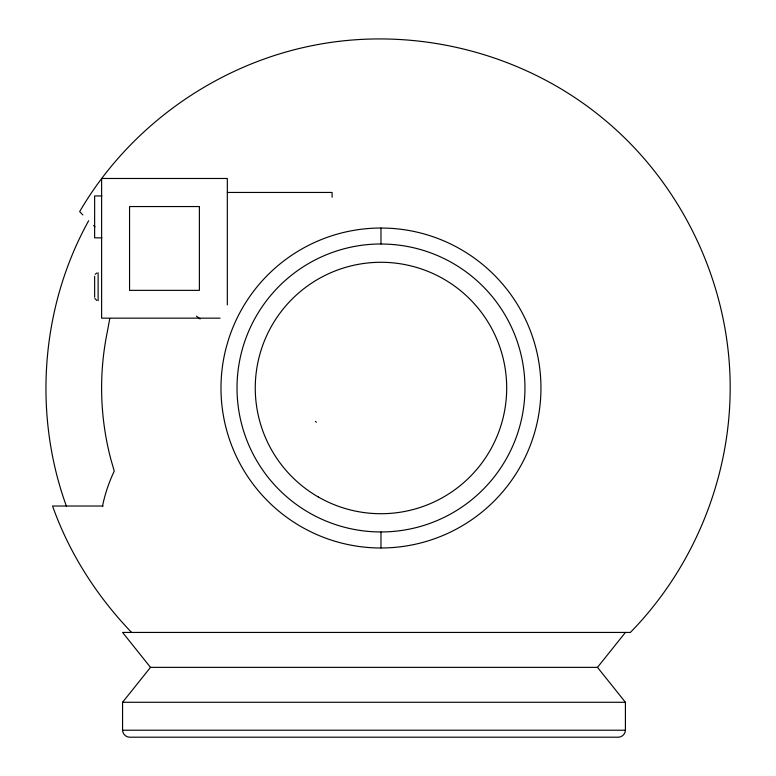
<?xml version="1.0" encoding="UTF-8"?>
<svg xmlns="http://www.w3.org/2000/svg" width="776" height="776" viewBox="0 0 776 776"><rect width="100%" height="100%" fill="white"/><g stroke="black" fill="none" stroke-linecap="round" stroke-linejoin="round"><path stroke-width="1.16" d="M109.775 318.548L107.398 331.42A279.36 279.36 0 0 0 110.939 459.576L114.256 471.1A281.3 198.908 0 0 0 102.539 506.02M597.481 667.36L625.417 702.28L625.417 730.216C625.34 733.96 622.168 737.132 618.433 737.2L129.553 737.2C125.809 737.132 122.637 733.96 122.569 730.216L122.569 702.28L150.505 667.36L597.481 667.36L625.417 632.44M88.658 220.724C40.905 306.869 32.805 413.482 66.358 506.02M95.196 274.345L96.835 273.006M227.329 192.448L332.089 192.448L332.089 197.24M101.85 195.94L94.633 195.94L94.633 237.844L101.85 237.844M220.074 318.16L101.617 318.16L101.617 178.48L227.329 178.48L227.329 304.91M103.072 506.02L52.555 506.02C69.268 553.288 96.922 596.337 131.59 632.44M122.569 702.28L625.417 702.28M122.569 730.216L625.417 730.216M96.835 300.457L94.876 298.498M94.992 226.796L93.595 225.486M82.877 214.942L79.666 211.635C129.214 126.43 216.203 64.68 312.844 45.512C413.957 25.22 522.898 52.506 602.506 118.068C682.337 183.349 730.352 284.87 730.177 388C730.138 478.423 693.628 567.838 630.355 632.44L122.569 632.44L150.505 667.36M380.977 531.977L380.977 547.972A159.972 159.972 0 0 0 540.911 391.628A159.972 159.972 0 0 0 388.233 228.192L380.977 228.028L380.977 244.023A143.958 143.958 0 0 1 524.207 402.531A143.958 143.958 0 0 1 352.032 529.009A143.958 143.958 0 0 1 243.606 344.932A144.064 144.064 0 0 1 380.977 243.965M98.125 272.764L98.125 300.7M94.633 276.266L94.633 297.198M380.87 228.028A159.972 159.972 0 0 0 228.319 340.198L226.214 347.473A159.953 159.953 0 0 0 380.977 547.992M196.483 316.152A342.264 9.331 39.1 0 1 200.072 318.965M316.356 422.251A342.264 1.251 44.3 0 1 315.454 421.378M199.393 206.552L129.553 206.552L129.553 290.36L199.393 290.36L199.393 206.552M318.121 496.873A125.712 125.712 0 0 0 506.689 388A125.712 125.712 0 0 0 318.121 279.127A125.712 125.712 0 0 0 318.121 496.873"/></g></svg>
